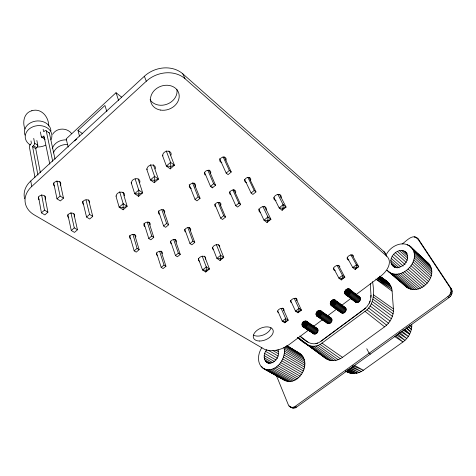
<?xml version="1.0" encoding="UTF-8"?>
<svg xmlns="http://www.w3.org/2000/svg" width="476" height="476" viewBox="0 0 476 476"><rect width="100%" height="100%" fill="white"/><g stroke="black" fill="none" stroke-linecap="round" stroke-linejoin="round"><path stroke-width="0.71" d="M268.815 363.521C262.829 361.48 263.127 353.442 266.917 349.473M370.941 297.268L370.971 295.364L370.685 299.237L369.322 303.075L370.126 301.177M297.756 337.662C304.646 344.285 313.285 350.056 321.984 343.113L365.027 311.352C374.689 304.783 374.267 291.788 372.535 281.608M411.817 324.59C412.055 331.415 408.438 338.031 402.958 341.988L363.361 370.245C358.309 374.077 351.199 374.553 345.749 371.262M261.895 347.605C257.665 353.68 256.576 363.914 263.442 368.543L284.392 380.163C298.88 387.345 312.833 362.153 299.523 353.329L287.177 345.802M317.885 331.439L307.329 324.453L306.354 321.199L306.883 321.597L307.496 323.638C304.414 333.283 297.631 320.431 306.354 321.199L317.415 328.618C319.331 330.885 316.516 335.05 313.708 333.866L302.581 326.536L302.938 322.883L305.015 321.925L306.865 321.966L317.801 329.178M263.442 368.543C275.396 374.16 287.087 358.529 283.898 347.355L304.313 359.683M407.557 287.843L386.964 270.243L406.147 286.826C419.273 297.101 439.521 276.574 428.811 263.68L410.247 246.282C402.184 240.416 390.808 246.08 386.577 254.065M388.19 271.475C402.226 282.28 423.61 258.593 410.247 246.282M341.72 313.018L331.469 305.646L332.016 301.064L333.468 300.523L335.306 300.588L345.879 308.258C347.224 310.882 343.678 314.654 341.167 312.625L330.915 305.253C328.654 302.76 332.516 298.059 335.282 300.243C337.573 302.736 333.682 307.466 330.915 305.253L331.361 301.486L332.016 301.064L332.867 305.818L343.107 313.196M115.9 195.904L119.155 207.185L123.129 209.785L123.183 203.68L119.654 191.727M276.282 375.267L288.295 404.725C289.295 407.533 292.99 408.176 295.191 406.373L447.904 296.566C450.57 294.674 452.069 290.776 450.231 287.825L417.63 238.571C412.627 233.151 406.064 241.54 402.125 243.992M289.973 406.813C291.925 408.194 294.584 408.694 296.584 407.099L449.035 297.595C451.7 295.709 453.194 291.812 451.355 288.873L418.755 239.66L416.738 237.613M306.562 344.249L325.661 358.363C330.665 362.099 337.764 360.915 342.512 357.351L384.59 326.828C390.165 322.728 393.854 315.885 393.42 308.888L392.093 291.086C391.956 283.922 385.28 279.793 379.925 276.413M131.156 182.51L134.672 193.667L138.599 196.344L138.962 194.053L138.76 190.102L135.178 178.982M394.705 267.411C383.65 260.783 399.007 243.593 407.022 253.345M360.326 299.856L360.415 298.291L359.749 297.06L349.176 288.991C346.296 287.903 343.244 292.08 345.338 294.418L355.977 302.403C357.827 303.129 359.802 301.611 360.326 299.856L350.312 292.193L348.492 288.813L349.67 289.717M146.632 168.92L150.416 179.946L154.295 182.713L154.736 180.339L154.563 176.334L150.47 164.654M350.312 292.193L350.413 290.61L349.176 288.991L350.312 292.193C349.771 294.168 347.153 295.911 345.338 294.418L345.838 290.592L347.218 289.836L349.319 289.569L360.171 297.607M331.355 318.224L320.455 310.596C317.605 309.477 314.713 313.642 316.665 315.957L327.631 323.502C330.695 324.834 333.765 319.67 330.814 317.831M331.754 318.783L320.521 311.221L318.42 311.506L317.064 312.25L316.665 315.957C319.628 318.432 323.71 312.595 320.455 310.596L321.484 313.827L331.861 321.038M162.334 155.134L166.392 166.023L170.224 168.879L170.735 166.427L170.604 162.358L166.213 150.827M302.206 325.965L302.938 322.883L301.98 324.489L303.575 322.466L304.45 327.137L315.041 334.075M330.511 304.694L331.361 301.486L330.243 303.23L332.016 301.064L332.135 305.836L342.381 313.214M198.272 258.391L202.556 269.981L205.733 272.022L206.316 270.297L206.275 266.965L202.187 256.076M212.635 247.55L216.883 258.367L220.025 260.473L220.668 258.688L220.656 255.315L216.342 244.515M301.998 325.269L302.938 322.883L303.111 326.935L303.575 322.466L302.492 322.906L304.283 322.145L305.175 326.923L315.761 333.872M316.052 314.701L317.064 312.25L317.2 316.356L317.712 311.834L316.534 312.333L318.42 311.506L319.313 316.32L329.719 323.49M258.706 209.006L264.013 220.174L267.006 222.494L267.857 220.513L267.94 216.991L262.883 206.501M330.279 304.003L331.361 301.486L331.469 305.646M344.683 293.174L345.838 290.592L345.909 294.799L346.498 290.17L345.13 290.806L347.218 289.836L348.099 294.727L358.154 302.343M273.908 197.492L279.15 207.905L282.095 210.291L283.012 208.256L283.131 204.68L277.829 194.291M369.287 303.045L367.026 306.568L364.003 309.424L321.074 341.143C313.732 346.98 306.276 342.238 300.38 336.425M277.77 310.995L282.244 321.163L284.779 322.793L285.576 321.425L285.683 318.551L281.161 308.4M290.509 300.326L295.483 311.102L297.976 312.78L298.827 311.369L298.964 308.46L294.251 298.369M333.503 268.024L338.882 278.115L341.256 279.947L342.28 278.395L342.494 275.366L337.062 265.293M347.194 257.528L352.781 267.548L355.114 269.434L356.191 267.839L356.435 264.769L350.794 254.773M52.622 134.345C56.46 127.669 66.86 127.378 71.436 133.411M37.907 175.049L32.564 146.554L34.135 144.882A2.077 0.97 -55.4 0 0 34.641 143.163L33.725 138.391M40.371 131.953L41.364 136.85A2.088 0.982 -55 0 0 43.036 136.731L43.947 135.88L49.796 164.101M40.341 172.728L35.724 148.631L36.622 147.792A2.071 0.976 -55.4 0 0 37.794 145.257L36.86 140.485M121.695 97.211L116.019 92.725L66.212 138.867L68.181 147.096M79.45 136.029L77.987 130.412L104.94 105.476L106.862 111.634M24.687 198.801A26.614 20.004 -8.4 0 1 30.767 180.981L144.359 76.267A27.316 22.836 -21.1 0 1 182.796 73.822L383.936 251.584A20.242 12.328 -29 0 1 386.173 254.952M74.631 140.95L76.636 139.105M308.341 330.255L289.301 344.493A19.457 11.442 -23.4 0 1 263.787 348.92L34.29 214.914A26.811 20.034 -8.7 0 1 31.731 186.485L146.299 81.229A27.531 22.884 -21.2 0 1 185.015 78.695L386.744 256.195A20.361 12.305 -29 0 1 380.354 276.419L356.548 294.216M44.815 196.094L47.892 212.159L44.857 214.896L41.436 212.873L44.482 210.13L41.608 194.785M59.869 181.523L63.469 198.159L60.387 200.931L57.001 198.843L60.095 196.052L56.864 180.862M73.869 213.837L77.463 229.783L74.482 232.401L71.287 230.509L74.274 227.879L70.894 212.647M88.607 199.849L92.737 216.372L89.714 219.025L86.555 217.074L89.583 214.408L86.037 200.027M123.129 209.785L127.146 206.298L122.939 192.25M138.599 196.344L142.675 192.81L138.141 178.922M154.295 182.713L158.431 179.125L153.32 164.714M170.224 168.879L174.418 165.237L168.944 151.005M302.147 323.686L303.575 322.466L303.748 327.143L314.338 334.075M134.553 234.299L139.141 249.686L136.237 252.131L134.172 250.87L137.082 248.412L132.935 234.418M148.869 222.096L153.778 237.334L150.832 239.821L148.792 238.518L151.743 236.025L147.304 222.161M163.375 209.726L168.611 224.821L165.63 227.338L163.613 225.993L166.6 223.464L161.864 209.737M193.863 182.838L200.069 198.278L196.999 200.866L195.041 199.432L198.111 196.838L192.465 182.725M208.97 169.95L215.545 185.218L212.433 187.847L210.499 186.366L213.617 183.736L207.917 170.45M224.285 156.884L231.241 171.979L228.087 174.644L226.177 173.121L229.343 170.444L223.006 156.658M316.189 313.119L317.712 311.834L318.575 316.54L328.993 323.698M330.403 302.421L332.016 301.064L330.743 301.635L332.73 300.737L333.617 305.592L343.85 312.976M344.791 291.598L346.498 290.17L347.337 294.959L357.399 302.569M365.592 308.097L321.074 341.143M161.007 251.03L165.957 266.221L163.113 268.571L161.185 267.387L164.03 265.037L159.555 251.209M175.025 239.333L180.273 254.398L177.399 256.778L175.489 255.558L178.375 253.172L173.621 239.464M189.222 227.486L194.785 242.421L191.87 244.825L189.983 243.575L192.905 241.154L187.865 227.57M219.293 202.389L225.529 217.032L222.53 219.507L220.697 218.169L223.702 215.688L218.05 202.365M233.77 189.4L240.642 204.549L237.601 207.06L235.798 205.686L238.845 203.163L232.883 189.978M249.043 177.56L255.963 191.899L252.881 194.446L251.102 193.024L254.19 190.471L247.913 177.429M205.733 272.022L209.446 269.023L204.561 256.118M220.025 260.473L223.78 257.433L218.633 244.634M267.006 222.494L270.927 219.323L264.579 206.233M282.095 210.291L286.064 207.084L279.751 194.767M284.779 322.793L288.206 320.187L282.762 308.031M297.976 312.78L301.445 310.144L295.78 298.059M341.256 279.947L344.856 277.216L338.394 265.275M355.114 269.434L358.755 266.673L352.05 254.815M313.696 326.25L322.627 319.58M327.387 316.016L336.907 308.9M341.667 305.342L351.193 298.22M31.928 110.712C24.002 112.663 22.211 122.284 24.978 128.984M315.975 343.565L317.682 342.994M31.785 110.747C41.281 107.701 48.915 117.06 48.707 125.997M329.452 317.647L330.165 317.635L320.413 310.822M315.552 328.018L317.415 328.618M346.266 289.503L347.956 289.622L349.461 293.704L359.499 301.344M331.867 300.344L333.468 300.523L334.961 304.58L345.183 311.988M317.647 311.054L319.152 311.286L320.64 315.326L331.034 322.514M303.599 321.627L305.015 321.925L306.49 325.941L317.058 332.908M266.911 362.444C273.95 365.556 280.632 356.048 278.026 349.67M347.183 370.417L354.68 373.499L347.528 369.691M352.722 365.735L363.361 370.245L354.394 365.336M347.081 371.185L352.496 373.476L347.081 371.006M345.695 371.084L350.39 373.119L345.677 370.988M351.318 367.186L361.29 371.53L352.365 366.627M345.725 371.244L348.414 372.434L346.593 371.435M349.842 368.376L359.118 372.518L350.883 367.996M348.985 369.584L356.905 373.172L349.348 369.073M299.523 353.329L286.992 345.915M347.462 370.197L354.68 373.499M288.991 405.927L289.926 406.409M291.169 407.319L292.561 408.045M293.87 407.093L295.263 407.819M292.502 407.42L293.894 408.14M295.191 406.373L296.584 407.099M416.69 238.071L417.863 238.702M266.364 369.691L287.302 381.318M262.181 367.615L284.392 380.163M264.846 369.239L285.79 380.865M269.648 369.816L290.544 381.472M267.976 369.882L288.896 381.526M261.08 366.466L262.347 367.169M271.356 369.483L292.228 381.169M273.063 368.894L293.912 380.616M274.747 368.061L295.56 379.818M264.644 359.695L270.981 363.295M276.377 366.99L297.155 378.789M265.578 361.29L269.38 363.45M277.919 365.711L298.66 377.557M264.162 357.768L273.022 362.825M279.347 364.235L300.053 376.129M264.168 355.637L274.277 361.445M280.632 362.593L301.302 374.541M264.656 353.448L276.009 360.011M265.596 351.347L277.556 358.309M281.762 360.814L302.391 372.815M268.178 350.211L278.228 356.102M282.708 358.928L303.295 370.982M272.932 350.544L278.573 353.87M283.452 356.976L304.009 369.084M393.027 265.947C400.917 271.814 412.68 258.795 405.379 251.84M275.985 350.229L278.49 351.71M283.993 354.983L304.509 367.145M284.303 352.99L304.795 365.199M44.482 210.13L47.892 212.159M74.274 227.879L77.463 229.783M284.398 351.032L304.854 363.283M284.261 349.14L304.694 361.439M285.183 346.82L303.724 358.059M286.522 345.903L301.957 355.298M286.255 346.457L302.932 356.589M287.23 345.927L300.814 354.203M386.006 280.846L387.03 281.471L379.794 276.354M137.082 248.412L139.141 249.686M164.03 265.037L165.957 266.221M60.095 196.052L63.469 198.159M89.583 214.408L92.737 216.372M402.863 329.922L409.634 334.212L405.058 329.35M308.031 342.107L299.826 336.008M400.869 331.683L408.325 336.443L402.107 331.207M376.516 279.275L391.819 289.128L377.212 278.341M151.743 236.025L153.778 237.334M178.375 253.172L180.273 254.398M398.638 333.277L406.754 338.507L399.459 332.319M396.532 334.89L404.951 340.37L397.74 334.212M303.385 326.738L304.563 327.506M306.324 328.66L307.502 329.434M309.269 330.588L312.214 332.516M394.562 336.472L402.958 341.988L395.836 335.889M32.564 146.554L35.724 148.631M316.451 333.474L305.872 326.518L305.015 321.925L304.289 321.223L305.729 321.83L307.329 324.453M33.463 145.71L36.622 147.792M377.397 278.067L391.302 287.272L378.414 277.746M359.749 297.06L357.321 295.596M34.641 143.163L37.794 145.257M317.546 332.212L306.984 325.233L305.717 320.997L309.227 323.341M318.016 329.868L307.472 322.859L306.354 321.199M305.717 320.997L307.496 323.638L318.039 330.642M310.4 324.12L316.254 328.018M426.097 261.526L428.811 263.68M166.6 223.464L168.611 224.821M192.905 241.154L194.785 242.421M355.977 302.403L349.658 297.44M41.364 136.85L44.506 138.974A2.083 0.988 -55 0 0 45.101 139.438M43.036 136.731L44.607 137.79M378.569 277.425L390.552 285.558L379.366 277.318M370.382 354.096L369.108 353.228L366.776 348.753M325.536 321.752L316.272 315.392L317.064 312.25L316.028 313.922L317.712 311.834L317.855 316.552L328.279 323.704M43.137 129.299L43.584 131.447A0.821 0.387 -54.8 0 0 44.244 131.394L44.589 131.073A2.088 0.982 -54.9 0 1 46.261 130.936L49.385 133.078L55.02 159.109M330.421 323.079L320.015 315.909L319.152 311.286L318.349 310.638L319.866 311.191L321.484 313.827M380.021 276.74L385.5 280.531L380.163 276.717M345.879 308.258L337.056 301.867M379.461 276.996L389.576 284.005L379.503 276.639M331.528 321.812L321.139 314.618L319.801 310.4L321.645 313.018L332.016 320.241M321.984 343.113L342.512 357.351M331.98 319.467L321.615 312.238L320.455 310.596M379.503 276.372L388.398 282.637L379.432 276.175M320.033 344.368L340.399 358.684M373.327 294.698L393.42 308.888M77.987 130.412L82.753 133.798M318.004 345.332L338.186 359.695M373.303 296.953L393.426 311.334M298.327 337.692L300.737 339.412M332.92 306.431L341.167 312.625M315.933 345.975L335.937 360.368M372.958 299.255L393.081 313.827M344.559 312.565L334.33 305.17L333.468 300.523L332.581 299.922L334.182 300.427L335.806 303.081L346.01 310.513M345.677 311.292L335.467 303.866L334.057 299.672L335.854 300.987M313.874 346.284L333.682 360.677M297.803 337.627L307.918 345.005M309.108 345.873L325.661 358.363M346.112 308.942L335.925 301.492L334.723 299.856L335.806 303.081M334.057 299.672L335.967 302.266L346.159 309.709M327.631 323.502L326.697 322.55M311.863 346.266L331.486 360.624M375.737 279.085L392.093 291.086M372.303 301.564L392.397 316.314M334.723 299.856L345.469 307.704M198.111 196.838L200.069 198.278M223.702 215.688L225.529 217.032M309.947 345.909L329.386 360.213M297.714 337.597L327.434 359.451M298.137 337.71L308.014 345.029M309.18 345.885L312.083 348.039L311.34 347.147M371.345 303.813L391.385 318.742M347.742 288.843L348.67 289.533L349.973 292.984L359.993 300.636M356.655 302.587L346.593 294.983L346.498 290.17L344.636 292.401L345.838 290.592L344.922 293.865L348.474 296.548M370.108 305.961L390.064 321.056M358.868 301.921L348.825 294.299L347.956 289.622L346.986 289.075L348.67 289.533L349.461 293.704M313.708 333.866L312.803 332.902M350.848 290.622L352.02 291.526M360.415 298.291L350.413 290.61L349.176 288.991M348.492 288.813L350.461 291.383L360.469 299.059M368.62 307.966L388.47 323.21M213.617 183.736L215.545 185.218M238.845 203.163L240.642 204.549M366.919 309.775L386.631 325.144M365.027 311.352L384.59 326.828M229.343 170.444L231.241 171.979M254.19 190.471L255.963 191.899M407.986 326.637L411.365 329.446L408.343 326.334M406.117 328.095L410.657 331.861L406.671 327.702M409.527 325.15L411.758 327.006L410.235 325.459M403.957 329.475L409.634 334.212M391.195 273.289L409.128 288.64M394.777 274.134L412.656 289.515M392.926 273.837L410.836 289.2M396.704 274.164L414.554 289.569M333.325 299.69L334.182 300.427L334.961 304.58M398.686 273.932L416.5 289.372M400.685 273.438L418.458 288.914M391.004 262.621L397.145 267.994M391.76 264.472L395.11 267.393M402.66 272.694L420.391 288.212M404.576 271.707L422.266 287.278M390.802 260.527L399.168 267.875M391.171 258.331L400.631 266.685M406.409 270.493L424.051 286.118M392.081 256.171L403.184 266.036M408.116 269.083L425.711 284.761M393.473 254.202L405.1 264.602M409.669 267.488L427.222 283.226M395.253 252.548L406.296 262.49M411.044 265.745L428.549 281.536M290.39 406.653L291.371 407.533M412.21 263.882L429.673 279.733M447.904 296.566L449.035 297.595M397.299 251.322L407.212 260.301M399.483 250.608L407.718 258.111M413.15 261.937L430.578 277.847M449.219 295.382L450.35 296.411M450.225 293.948L451.355 294.983M401.649 250.453L407.682 255.969M413.852 259.938L431.238 275.901M403.666 250.87L406.944 253.881M414.293 257.927L431.655 273.944M450.861 292.365L451.986 293.4M451.075 290.747L452.2 291.782M450.231 287.825L451.355 288.873M450.861 289.194L451.986 290.235M414.471 255.939L431.803 271.998M414.388 254L431.702 270.106M407.164 244.575L408.247 245.592M413.442 250.435L430.726 266.608M414.043 252.155L431.339 268.297M412.597 248.865L429.882 265.055M408.783 245.313L414.191 250.376M417.44 253.416L422.307 257.98M414.191 236.721L414.941 237.447M417.63 238.571L418.755 239.66M415.566 236.983L416.316 237.708M319.087 310.411L319.866 311.191L320.64 315.326M406.147 286.826L404.249 284.666M282.393 378.485L283.131 379.241M305.015 321.008L305.729 321.83L306.49 325.941M306.883 321.597L307.496 323.638M383.936 251.584L386.744 256.195M244.581 179.297L251.102 193.024M182.796 73.822L185.015 78.695M219.614 158.639L226.177 173.121M229.605 191.81L235.798 205.686M211.868 186.515L212.433 187.847M204.579 172.383L210.499 186.366M214.825 204.156L220.697 218.169M350.461 291.383L349.747 289.366M189.192 184.623L195.041 199.432M335.967 302.266L335.282 300.243M144.359 76.267L146.299 81.229M321.645 313.018L320.997 310.983M184.753 229.277L189.983 243.575M170.557 241.142L175.489 255.558M158.472 210.856L163.613 225.993M116.019 92.725L118.589 100.376M156.544 252.851L161.185 267.387M143.978 223.232L148.792 238.518M129.674 235.447L134.172 250.87M82.729 201.259L86.555 217.074M67.842 214.658L71.287 230.509M46.261 130.936L52.717 161.322M53.699 182.921L57.001 198.843M30.964 140.92L31.345 142.955A0.815 0.381 -55.4 0 1 30.88 143.948L30.541 144.27A2.071 0.964 -55.4 0 0 29.363 146.804L34.938 177.298M38.52 196.903L41.436 212.873M30.767 180.981L31.731 186.485M370.286 283.744L371 295.394M305.175 326.923L305.015 321.925L302.986 322.204L304.283 322.145L304.45 327.137M319.313 316.32L319.152 311.286L317.028 311.631L318.42 311.506L318.575 316.54M348.099 294.727L347.956 289.622L345.63 290.098L347.218 289.836L347.337 294.959M333.617 305.592L333.468 300.523L331.242 300.927L332.73 300.737L332.867 305.818M53.473 152.885A12.864 10.121 -8.8 0 1 60.952 145.579L62.558 145.055A12.864 10.121 -8.8 0 1 67.598 144.502M52.461 148.197A12.781 10.103 -8.5 0 1 66.485 139.867M48.79 132.62A2.077 0.982 -54.9 0 1 49.385 133.078M50.992 139.789A13.376 10.674 -5.2 0 0 48.433 128.746A13.376 10.674 -5.2 0 0 34.819 126.134L33.159 126.675A13.376 10.674 -5.2 0 0 30.357 144.972M45.517 145.174A13.376 10.674 -5.2 0 1 37.241 146.953M24.96 135.124A13.28 10.65 -4.9 0 1 35.563 121.124A13.28 10.65 -4.9 0 1 50.902 131.037M271.017 327.833A10.478 6.301 -22.7 0 1 263.579 334.89A10.478 6.301 -22.7 0 1 253.399 335.098M176.911 89.428A14.548 12.144 -21 0 1 167.153 104.137A14.548 12.144 -21 0 1 150.071 99.71M191.423 188.407A3.296 2.457 -21.3 0 1 189.561 185.212A3.296 2.457 -21.3 0 1 194.154 183.427A3.296 2.457 -21.3 0 1 194.934 187.038M205.168 175.007A3.32 2.493 -22.9 0 1 205.132 171.693A3.32 2.493 -22.9 0 1 209.19 170.414A3.32 2.493 -22.9 0 1 210.624 173.294M221.858 162.489A3.338 2.529 -24.7 0 1 219.96 159.442A3.338 2.529 -24.7 0 1 224.095 157.169A3.338 2.529 -24.7 0 1 225.981 160.228M215.551 206.786A3.183 2.297 -22.8 0 1 215.795 203.472A3.183 2.297 -22.8 0 1 220.007 202.699A3.183 2.297 -22.8 0 1 220.233 205.929M230.325 194.464A3.201 2.326 -24.2 0 1 230.378 191.328A3.201 2.326 -24.2 0 1 234.281 190.085A3.201 2.326 -24.2 0 1 235.572 192.786M246.574 182.481A3.225 2.356 -25.8 0 1 244.843 179.619A3.225 2.356 -25.8 0 1 248.847 177.435A3.225 2.356 -25.8 0 1 250.566 180.297M130.418 238.714A3.237 2.309 -15.8 0 1 130.115 235.739A3.237 2.309 -15.8 0 1 134.083 234.466A3.237 2.309 -15.8 0 1 135.749 237M144.734 226.511A3.249 2.344 -17 0 1 144.478 223.476A3.249 2.344 -17 0 1 148.464 222.203A3.249 2.344 -17 0 1 150.089 224.803M159.24 214.152A3.261 2.38 -18.2 0 1 159.038 211.046A3.261 2.38 -18.2 0 1 163.036 209.773A3.261 2.38 -18.2 0 1 164.619 212.439M157.223 255.428A3.118 2.166 -17.7 0 1 157.02 252.613A3.118 2.166 -17.7 0 1 160.84 251.37A3.118 2.166 -17.7 0 1 162.358 253.767M171.235 243.742A3.136 2.196 -18.8 0 1 171.08 240.868A3.136 2.196 -18.8 0 1 174.918 239.624A3.136 2.196 -18.8 0 1 176.394 242.076M185.426 231.907A3.148 2.231 -20 0 1 185.325 228.968A3.148 2.231 -20 0 1 189.174 227.724A3.148 2.231 -20 0 1 190.608 230.235M116.281 196.142A4.266 3.201 -14.8 0 1 120.844 192.114A4.266 3.201 -14.8 0 1 124.522 195.809M131.662 183.29A4.284 3.261 -16.2 0 1 135.815 178.678A4.284 3.261 -16.2 0 1 139.789 182.451M147.138 169.706A4.302 3.314 -17.8 0 1 151.368 165.023A4.302 3.314 -17.8 0 1 155.277 168.903M162.846 155.926A4.326 3.368 -19.6 0 1 167.153 151.166A4.326 3.368 -19.6 0 1 170.991 155.164M68.806 217.794A3.51 2.576 -10.7 0 1 68.484 214.26A3.51 2.576 -10.7 0 1 73.239 213.415A3.51 2.576 -10.7 0 1 74.095 216.854M83.728 204.555A3.522 2.63 -11.7 0 1 83.223 201.211A3.522 2.63 -11.7 0 1 87.53 199.86A3.522 2.63 -11.7 0 1 89.518 202.74M39.092 199.801A3.659 2.731 -7.8 0 1 39.347 196.136A3.659 2.731 -7.8 0 1 44.191 195.624A3.659 2.731 -7.8 0 1 45.03 199.176M54.3 185.973A3.665 2.791 -8.7 0 1 54.621 182.231A3.665 2.791 -8.7 0 1 59.47 181.737A3.665 2.791 -8.7 0 1 60.256 185.372M278.252 312.631A3.362 2.053 -24 0 1 278.49 309.787A3.362 2.053 -24 0 1 282.554 308.412A3.362 2.053 -24 0 1 283.72 310.78M291.282 302.665A3.38 2.077 -24.8 0 1 291.568 299.767A3.38 2.077 -24.8 0 1 295.65 298.387A3.38 2.077 -24.8 0 1 296.768 300.808M348.89 259.967A3.481 2.166 -28.5 0 1 347.278 257.683A3.481 2.166 -28.5 0 1 350.77 255.011A3.481 2.166 -28.5 0 1 353.585 256.38M335.235 270.41A3.451 2.148 -27.6 0 1 333.575 268.178A3.451 2.148 -27.6 0 1 337.026 265.543A3.451 2.148 -27.6 0 1 339.87 266.863M199.331 261.235A3.772 2.564 -20.6 0 1 199.26 257.837A3.772 2.564 -20.6 0 1 203.871 256.326A3.772 2.564 -20.6 0 1 205.519 259.212M213.415 249.751A3.79 2.6 -21.7 0 1 214.664 245.319A3.79 2.6 -21.7 0 1 219.799 246.3M260.664 212.445A3.867 2.707 -25.7 0 1 259.408 208.934A3.867 2.707 -25.7 0 1 264.222 206.691A3.867 2.707 -25.7 0 1 266.013 209.952M276.08 200.444A3.897 2.743 -27.1 0 1 274.134 197.082A3.897 2.743 -27.1 0 1 278.984 194.458A3.897 2.743 -27.1 0 1 280.905 197.826M123.183 203.68L119.155 207.185L123.421 207.566L127.146 206.298L123.183 203.68M138.76 190.102L134.672 193.667L138.962 194.053L142.675 192.81L138.76 190.102M154.563 176.334L150.416 179.946L154.736 180.339L158.431 179.125L154.563 176.334M170.604 162.358L166.392 166.023L170.735 166.427L174.418 165.237L170.604 162.358M206.275 266.965L202.556 269.981L206.316 270.297L209.446 269.023L206.275 266.965M220.656 255.315L216.883 258.367L220.668 258.688L223.78 257.433L220.656 255.315M267.94 216.991L264.013 220.174L267.857 220.513L270.927 219.323L267.94 216.991M283.131 204.68L279.15 207.905L283.012 208.256L286.064 207.084L283.131 204.68M285.683 318.551L282.244 321.163L285.576 321.425L288.206 320.187L285.683 318.551M298.964 308.46L295.483 311.102L298.827 311.369L301.445 310.144L298.964 308.46M342.494 275.366L338.882 278.115L342.28 278.395L344.856 277.216L342.494 275.366M356.435 264.769L352.781 267.548L356.191 267.839L358.755 266.673L356.435 264.769M259.343 341.03A10.537 6.283 -22.7 0 0 273.2 330.624A10.537 6.283 -22.7 0 0 257.236 330.201A10.537 6.283 -22.7 0 0 259.343 341.03M160.364 110.051A14.667 12.174 -21.1 0 0 178.911 93.683A14.667 12.174 -21.1 0 0 155.271 89.542A14.667 12.174 -21.1 0 0 160.364 110.051"/></g></svg>
